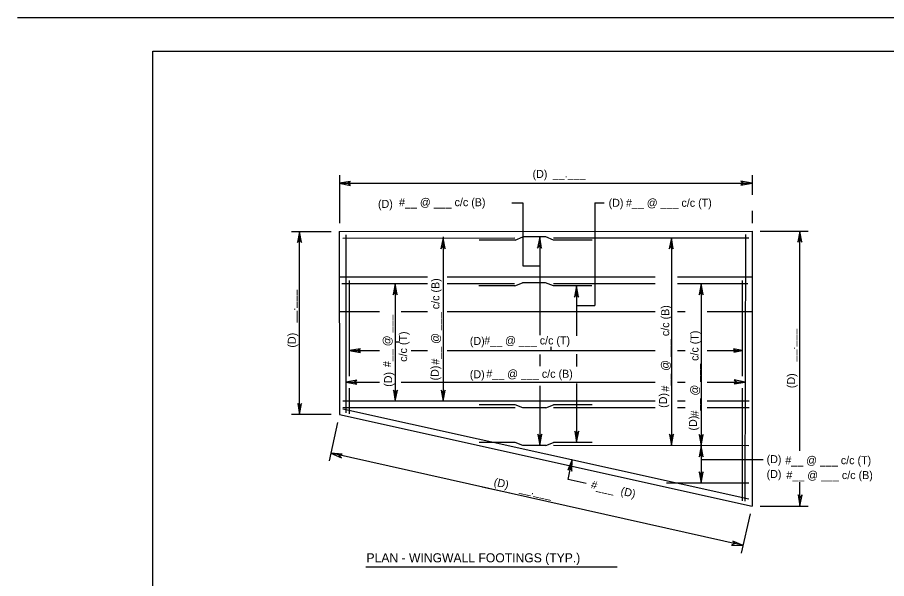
# Model space of a CAD drawing. Extents: x 499999.87 to 500002.82, y 499999.96 to 500001.79.
# Drawn here: x 499999.866 to 500000.935, y 500001.101 to 500001.792 of the extents above; entities that cross this region are included whole.
import ezdxf

# ---------------------------------------------------------------- set-up
doc = ezdxf.new("R2010")
doc.units = 0
doc.layers.add('1', color=7, linetype='Continuous')
doc.layers.add('2', color=7, linetype='Continuous')

msp = doc.modelspace()

# ---------------------------------------------------------------- linework, layer by layer
at = {"layer": '1'}
for p, q in [((499999.8665, 500001.7917), (500002.8248, 500001.7917)), ((500000.0331, 500000), (500000.0331, 500001.75)), ((500000.0331, 500001.75), (500002.7831, 500001.75)), ((500000.2621, 500001.5876), (500000.7316, 500001.5876)), ((500000.2625, 500001.5876), (500000.7697, 500001.5876)), ((500000.2133, 500001.3035), (500000.2133, 500001.5285)), ((500000.8284, 500001.2585), (500000.8284, 500001.5289)), ((500000.2133, 500001.3031), (500000.2133, 500001.3383)), ((500000.7585, 500001.1421), (500000.252, 500001.2556)), ((500000.707, 500001.248), (500000.7831, 500001.248)), ((500000.5656, 500001.2185), (500000.5433, 500001.2234)), ((500000.8284, 500001.1906), (500000.8284, 500001.2201)), ((500000.4718, 500001.2064), (500000.4377, 500001.2139))]:
    msp.add_line(p, q, dxfattribs=at)
for points in [[(500000.2621, 500001.5876), (500000.2759, 500001.585), (500000.2723, 500001.5876), (500000.2759, 500001.5899)], [(500000.7697, 500001.5876), (500000.7559, 500001.5902), (500000.7595, 500001.5876), (500000.7559, 500001.5853)], [(500000.7697, 500001.5876), (500000.7559, 500001.5902), (500000.7595, 500001.5876), (500000.7559, 500001.5853)], [(500000.2133, 500001.5285), (500000.2106, 500001.5148), (500000.2133, 500001.5184), (500000.2156, 500001.5148)], [(500000.8284, 500001.5289), (500000.8258, 500001.5151), (500000.8284, 500001.5187), (500000.8307, 500001.5151)], [(500000.3898, 500001.5207), (500000.3871, 500001.5069), (500000.3898, 500001.5105), (500000.3921, 500001.5069)], [(500000.5085, 500001.5217), (500000.5059, 500001.5079), (500000.5085, 500001.5115), (500000.5108, 500001.5079)], [(500000.6703, 500001.5207), (500000.6677, 500001.5069), (500000.6703, 500001.5105), (500000.6726, 500001.5069)], [(500000.331, 500001.4642), (500000.3284, 500001.4505), (500000.331, 500001.4541), (500000.3333, 500001.4505)], [(500000.707, 500001.4642), (500000.7044, 500001.4505), (500000.707, 500001.4541), (500000.7093, 500001.4505)], [(500000.5538, 500001.4613), (500000.5512, 500001.4475), (500000.5538, 500001.4511), (500000.5561, 500001.4475)], [(500000.2743, 500001.3819), (500000.2881, 500001.3793), (500000.2844, 500001.3819), (500000.2881, 500001.3842)], [(500000.7572, 500001.3819), (500000.7467, 500001.3839), (500000.7493, 500001.3819), (500000.747, 500001.3799)], [(500000.7612, 500001.3432), (500000.7474, 500001.3458), (500000.751, 500001.3432), (500000.7474, 500001.3409)], [(500000.27, 500001.3432), (500000.2838, 500001.3406), (500000.2802, 500001.3432), (500000.2838, 500001.3455)], [(500000.331, 500001.3196), (500000.3337, 500001.3333), (500000.331, 500001.3297), (500000.3287, 500001.3333)], [(500000.3898, 500001.3196), (500000.3924, 500001.3333), (500000.3898, 500001.3297), (500000.3875, 500001.3333)], [(500000.2133, 500001.3031), (500000.2159, 500001.3169), (500000.2133, 500001.3133), (500000.211, 500001.3169)], [(500000.5538, 500001.269), (500000.5564, 500001.2828), (500000.5538, 500001.2792), (500000.5515, 500001.2828)], [(500000.5085, 500001.2651), (500000.5112, 500001.2789), (500000.5085, 500001.2753), (500000.5062, 500001.2789)], [(500000.6703, 500001.2651), (500000.6729, 500001.2789), (500000.6703, 500001.2753), (500000.668, 500001.2789)], [(500000.707, 500001.2648), (500000.7096, 500001.2785), (500000.707, 500001.2749), (500000.7047, 500001.2785)], [(500000.707, 500001.2648), (500000.7044, 500001.251), (500000.707, 500001.2546), (500000.7093, 500001.251)], [(500000.2516, 500001.2556), (500000.2648, 500001.25), (500000.2618, 500001.2533), (500000.2657, 500001.2546)], [(500000.5486, 500001.2477), (500000.543, 500001.2349), (500000.5463, 500001.2379), (500000.5479, 500001.2336)], [(500000.707, 500001.2188), (500000.7096, 500001.2326), (500000.707, 500001.229), (500000.7047, 500001.2326)], [(500000.8284, 500001.1906), (500000.831, 500001.2044), (500000.8284, 500001.2008), (500000.8261, 500001.2044)], [(500000.7585, 500001.1421), (500000.7457, 500001.1476), (500000.7487, 500001.1444), (500000.7444, 500001.1427)]]:
    msp.add_lwpolyline(points, close=True, dxfattribs=at)
at = {"layer": '2'}
for p, q in [((500000.2625, 500001.5974), (500000.2625, 500001.5384)), ((500000.7697, 500001.5974), (500000.7697, 500001.5735)), ((500000.4744, 500001.5636), (500000.4879, 500001.5636)), ((500000.4879, 500001.5636), (500000.4879, 500001.4862)), ((500000.5764, 500001.5636), (500000.5876, 500001.5636)), ((500000.5764, 500001.5636), (500000.5764, 500001.4373)), ((500000.7697, 500001.5538), (500000.7697, 500001.5384)), ((500000.2034, 500001.5285), (500000.2523, 500001.5285)), ((500000.2621, 500001.5285), (500000.7697, 500001.5289)), ((500000.2621, 500001.5285), (500000.2625, 500001.3031)), ((500000.7697, 500001.5289), (500000.7697, 500001.1906)), ((500000.7795, 500001.5289), (500000.8383, 500001.5289)), ((500000.2664, 500001.5203), (500000.478, 500001.5207)), ((500000.27, 500001.5243), (500000.27, 500001.3054)), ((500000.3898, 500001.5217), (500000.3898, 500001.3196)), ((500000.4783, 500001.5177), (500000.4341, 500001.5177)), ((500000.4783, 500001.5177), (500000.4879, 500001.5217)), ((500000.5161, 500001.5217), (500000.4879, 500001.5217)), ((500000.5085, 500001.5217), (500000.5085, 500001.4009)), ((500000.5256, 500001.5177), (500000.5161, 500001.5217)), ((500000.5256, 500001.5207), (500000.7657, 500001.5207)), ((500000.5728, 500001.5177), (500000.5256, 500001.5177)), ((500000.6703, 500001.5207), (500000.6703, 500001.2651)), ((500000.7615, 500001.5246), (500000.7608, 500001.1965)), ((500000.4879, 500001.4862), (500000.5082, 500001.4862)), ((500000.2621, 500001.4724), (500000.3704, 500001.4724)), ((500000.2651, 500001.4642), (500000.3704, 500001.4642)), ((500000.2743, 500001.4682), (500000.2743, 500001.3504)), ((500000.331, 500001.4642), (500000.331, 500001.3196)), ((500000.3947, 500001.4724), (500000.6506, 500001.4724)), ((500000.3947, 500001.4642), (500000.4777, 500001.4642)), ((500000.478, 500001.4613), (500000.4875, 500001.4652)), ((500000.5157, 500001.4652), (500000.4875, 500001.4652)), ((500000.5253, 500001.4613), (500000.5157, 500001.4652)), ((500000.5256, 500001.4642), (500000.6506, 500001.4642)), ((500000.6778, 500001.4724), (500000.7697, 500001.4724)), ((500000.6778, 500001.4642), (500000.7644, 500001.4642)), ((500000.707, 500001.4642), (500000.707, 500001.2648)), ((500000.7572, 500001.4682), (500000.7572, 500001.3504)), ((500000.2743, 500001.4626), (500000.2743, 500001.4626)), ((500000.478, 500001.4613), (500000.4337, 500001.4613)), ((500000.5725, 500001.4613), (500000.5253, 500001.4613)), ((500000.5538, 500001.4613), (500000.5538, 500001.3999)), ((500000.5545, 500001.4373), (500000.5764, 500001.4373)), ((500000.2625, 500001.4301), (500000.3114, 500001.4301)), ((500000.3383, 500001.4301), (500000.3704, 500001.4301)), ((500000.3947, 500001.4301), (500000.6506, 500001.4301)), ((500000.6778, 500001.4301), (500000.6873, 500001.4301)), ((500000.7142, 500001.4301), (500000.7697, 500001.4301)), ((500000.3356, 500001.3921), (500000.331, 500001.3921)), ((500000.2743, 500001.3819), (500000.3114, 500001.3819)), ((500000.3504, 500001.3819), (500000.3704, 500001.3819)), ((500000.3947, 500001.3819), (500000.6506, 500001.3819)), ((500000.5226, 500001.3819), (500000.5226, 500001.3865)), ((500000.6778, 500001.3819), (500000.6873, 500001.3819)), ((500000.7142, 500001.3819), (500000.7572, 500001.3819)), ((500000.5085, 500001.377), (500000.5085, 500001.3625)), ((500000.5538, 500001.3773), (500000.5538, 500001.3622)), ((500000.27, 500001.3432), (500000.3114, 500001.3432)), ((500000.2743, 500001.3356), (500000.2743, 500001.3041)), ((500000.3383, 500001.3432), (500000.6506, 500001.3432)), ((500000.5085, 500001.3383), (500000.5085, 500001.2651)), ((500000.5538, 500001.3412), (500000.5538, 500001.269)), ((500000.6778, 500001.3432), (500000.6873, 500001.3432)), ((500000.7142, 500001.3432), (500000.7612, 500001.3432)), ((500000.7572, 500001.3356), (500000.7575, 500001.1969)), ((500000.6506, 500001.3196), (500000.2667, 500001.3196)), ((500000.4783, 500001.3153), (500000.4341, 500001.3153)), ((500000.4879, 500001.3114), (500000.4783, 500001.3153)), ((500000.5161, 500001.3114), (500000.5256, 500001.3153)), ((500000.5728, 500001.3153), (500000.5256, 500001.3153)), ((500000.6873, 500001.3196), (500000.6778, 500001.3196)), ((500000.7661, 500001.3196), (500000.7142, 500001.3196)), ((500000.2034, 500001.3035), (500000.2523, 500001.3035)), ((500000.2625, 500001.3031), (500000.7697, 500001.1906)), ((500000.4783, 500001.3114), (500000.2667, 500001.3114)), ((500000.2667, 500001.3104), (500000.7654, 500001.1995)), ((500000.5161, 500001.3114), (500000.4879, 500001.3114)), ((500000.6506, 500001.3114), (500000.5256, 500001.3114)), ((500000.6873, 500001.3114), (500000.6778, 500001.3114)), ((500000.7661, 500001.3114), (500000.7142, 500001.3114)), ((500000.25, 500001.2461), (500000.2605, 500001.2936)), ((500000.4783, 500001.269), (500000.4341, 500001.269)), ((500000.4879, 500001.2651), (500000.4783, 500001.269)), ((500000.5161, 500001.2651), (500000.4879, 500001.2651)), ((500000.5161, 500001.2651), (500000.5256, 500001.269)), ((500000.5728, 500001.269), (500000.5256, 500001.269)), ((500000.7657, 500001.2648), (500000.5256, 500001.2651)), ((500000.707, 500001.2648), (500000.707, 500001.2188)), ((500000.5433, 500001.2234), (500000.5486, 500001.2477)), ((500000.7654, 500001.2188), (500000.6644, 500001.2188)), ((500000.7795, 500001.1906), (500000.8383, 500001.1906)), ((500000.7566, 500001.1325), (500000.7674, 500001.1811)), ((500000.6037, 500001.1155), (500000.2946, 500001.1155))]:
    msp.add_line(p, q, dxfattribs=at)

# ---------------------------------------------------------------- texts
for s, height, p in [('(D)', 0.00984, (500000.4997, 500001.5942)), ('__.___', 0.00984, (500000.5246, 500001.5948)), ('(D)', 0.00984, (500000.3097, 500001.5574)), ('#__ @ ___ c/c (B)', 0.009843, (500000.3356, 500001.5594)), ('(D)', 0.00984, (500000.5932, 500001.5587)), ('#__ @ ___ c/c (T)', 0.009843, (500000.6145, 500001.5587)), ('(D)', 0.00984, (500000.4226, 500001.3888)), ('#__ @ ___ c/c (T)', 0.009843, (500000.4403, 500001.3894)), ('(D)', 0.00984, (500000.4226, 500001.3478)), ('#__ @ ___ c/c (B)', 0.009843, (500000.4429, 500001.3484)), ('(D)', 0.00984, (500000.7874, 500001.2434)), ('#__ @ ___ c/c (T)', 0.009843, (500000.8104, 500001.2421)), ('(D)', 0.00984, (500000.7874, 500001.2251)), ('#__ @ ___ c/c (B)', 0.009843, (500000.8117, 500001.2238)), ('PLAN - WINGWALL FOOTINGS (TYP.)', 0.011156, (500000.2956, 500001.1214))]:
    msp.add_text(s, height=height, dxfattribs=at).set_placement(p)
for s, height, rotation, p in [('#__ @ ___ c/c (B)', 0.009843, 90, (500000.3852, 500001.3645)), ('__.___', 0.00984, 90, (500000.208, 500001.4163)), ('#__ @ ___ c/c (B)', 0.009843, 90, (500000.6677, 500001.3314)), ('#__ @ ___', 0.00984, 90, (500000.3258, 500001.3615)), ('(D)', 0.00984, 90, (500000.2087, 500001.3855)), ('c/c (T)', 0.00984, 90, (500000.3455, 500001.3681)), ('#__ @ ___ c/c (T)', 0.009843, 90, (500000.7037, 500001.3009)), ('__.___', 0.00984, 90, (500000.8225, 500001.3684)), ('(D)', 0.00984, 90, (500000.3845, 500001.3451)), ('(D)', 0.00984, 90, (500000.3271, 500001.3373)), ('(D)', 0.00984, 90, (500000.8225, 500001.3356)), ('(D)', 0.00984, 90, (500000.665, 500001.3114)), ('(D)', 0.00984, 90, (500000.7018, 500001.2835)), ('(D)', 0.00984, 347.4074, (500000.4514, 500001.2159)), ('#___', 0.00984, 347.4074, (500000.5709, 500001.2126)), ('__.___', 0.00984, 347.4074, (500000.4833, 500001.2087)), ('(D)', 0.00984, 347.4074, (500000.6073, 500001.2047))]:
    msp.add_text(s, height=height, rotation=rotation, dxfattribs=at).set_placement(p)

doc.saveas('drawing.dxf')
